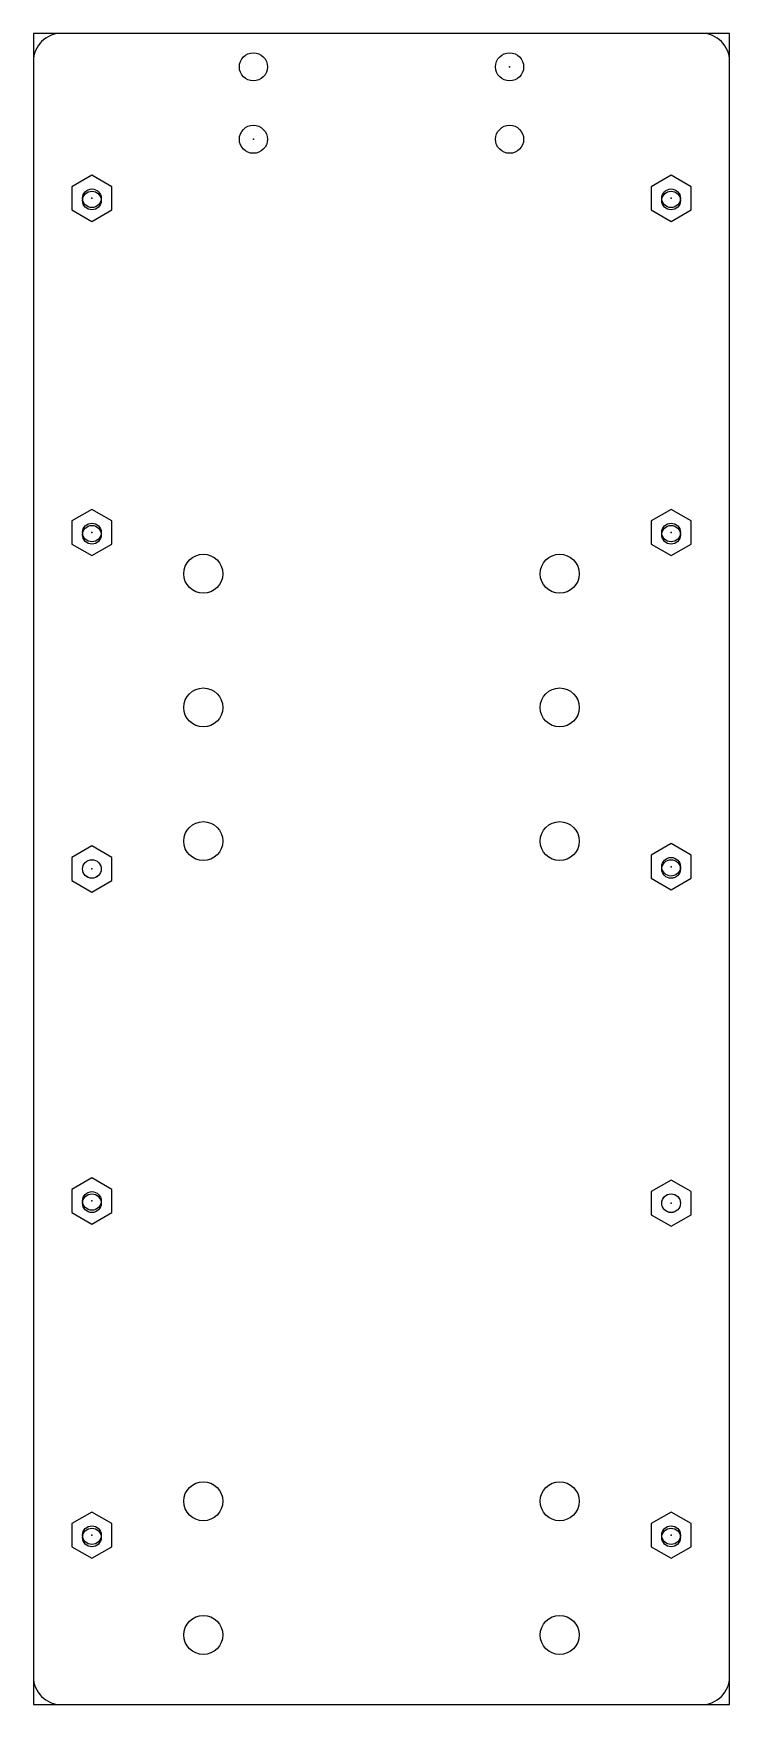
# Model space of a CAD drawing. Header units: millimetres. Extents: x -248 to -123, y -1 to 299.
import ezdxf

# ---------------------------------------------------------------- set-up
doc = ezdxf.new("R2010")
doc.units = ezdxf.units.MM
doc.layers.get('0').update_dxf_attribs({"linetype": 'CONTINUOUS'})

msp = doc.modelspace()

# ---------------------------------------------------------------- linework, layer by layer
for points in [[(-247.75, 299), (-247.75, -1), (-122.75, -1), (-122.75, 299)], [(-237.25, 265.26), (-233.66, 267.34), (-233.66, 271.49), (-237.25, 273.56), (-240.84, 271.49), (-240.84, 267.34)], [(-133.25, 265.26), (-129.66, 267.34), (-129.66, 271.49), (-133.25, 273.56), (-136.84, 271.49), (-136.84, 267.34)], [(-237.25, 205.26), (-233.66, 207.34), (-233.66, 211.49), (-237.25, 213.56), (-240.84, 211.49), (-240.84, 207.34)], [(-237.25, 213.56), (-240.84, 211.49), (-240.84, 207.34), (-237.25, 205.26), (-233.66, 207.34), (-233.66, 211.49)], [(-133.25, 205.26), (-129.66, 207.34), (-129.66, 211.49), (-133.25, 213.56), (-136.84, 211.49), (-136.84, 207.34)], [(-237.25, 144.86), (-233.66, 146.94), (-233.66, 151.09), (-237.25, 153.16), (-240.84, 151.09), (-240.84, 146.94)], [(-133.25, 145.26), (-129.66, 147.34), (-129.66, 151.49), (-133.25, 153.56), (-136.84, 151.49), (-136.84, 147.34)], [(-237.25, 85.26), (-233.66, 87.34), (-233.66, 91.49), (-237.25, 93.56), (-240.84, 91.49), (-240.84, 87.34)], [(-133.25, 84.86), (-129.66, 86.94), (-129.66, 91.09), (-133.25, 93.16), (-136.84, 91.09), (-136.84, 86.94)], [(-237.25, 25.26), (-233.66, 27.34), (-233.66, 31.49), (-237.25, 33.56), (-240.84, 31.49), (-240.84, 27.34)], [(-133.25, 25.26), (-129.66, 27.34), (-129.66, 31.49), (-133.25, 33.56), (-136.84, 31.49), (-136.84, 27.34)]]:
    msp.add_lwpolyline(points, close=True)
msp.add_lwpolyline([(-127.75, 299), (-242.75, 299, 0.414214), (-247.75, 294), (-247.75, 4, 0.414214), (-242.75, -1), (-127.75, -1, 0.414214), (-122.75, 4), (-122.75, 294, 0.414214)], format="xyb", close=True)
for centre, radius in [((-208.25, 293), 2.52), ((-208.25, 293), 2.52), ((-162.25, 293), 2.52), ((-162.25, 293), 2.52), ((-208.25, 280), 2.52), ((-208.25, 280), 2.52), ((-162.25, 280), 2.52), ((-162.25, 280), 2.52), ((-237.25, 269.41), 1.67), ((-237.25, 269), 1.67), ((-133.25, 269.41), 1.67), ((-133.25, 269), 1.67), ((-237.25, 209.41), 1.67), ((-237.25, 209.41), 1.67), ((-237.25, 209), 1.67), ((-237.25, 209), 1.67), ((-133.25, 209.41), 1.67), ((-133.25, 209), 1.67), ((-217.25, 202), 3.5), ((-217.25, 202), 3.5), ((-153.25, 202), 3.5), ((-153.25, 202), 3.5), ((-217.25, 178), 3.5), ((-217.25, 178), 3.5), ((-153.25, 178), 3.5), ((-153.25, 178), 3.5), ((-217.25, 154), 3.5), ((-217.25, 154), 3.5), ((-153.25, 154), 3.5), ((-153.25, 154), 3.5), ((-237.25, 149.01), 1.67), ((-237.25, 149), 1.67), ((-133.25, 149.41), 1.67), ((-133.25, 149), 1.67), ((-237.25, 89.41), 1.67), ((-237.25, 89), 1.67), ((-133.25, 89.01), 1.67), ((-133.25, 89), 1.67), ((-217.25, 35.5), 3.5), ((-217.25, 35.5), 3.5), ((-153.25, 35.5), 3.5), ((-153.25, 35.5), 3.5), ((-237.25, 29.41), 1.67), ((-237.25, 29), 1.67), ((-133.25, 29.41), 1.67), ((-133.25, 29), 1.67), ((-217.25, 11.5), 3.5), ((-217.25, 11.5), 3.5), ((-153.25, 11.5), 3.5), ((-153.25, 11.5), 3.5)]:
    msp.add_circle(centre, radius)
for p in [(-162.25, 293), (-208.25, 280), (-237.25, 269.41), (-133.25, 269.41), (-237.25, 209.41), (-237.25, 209.41), (-133.25, 209.41), (-237.25, 149.01), (-237.25, 149.01), (-133.25, 149.41), (-237.25, 89.41), (-133.25, 89.01), (-133.25, 89.01), (-237.25, 29.41), (-133.25, 29.41)]:
    msp.add_point(p)

doc.saveas('drawing.dxf')
